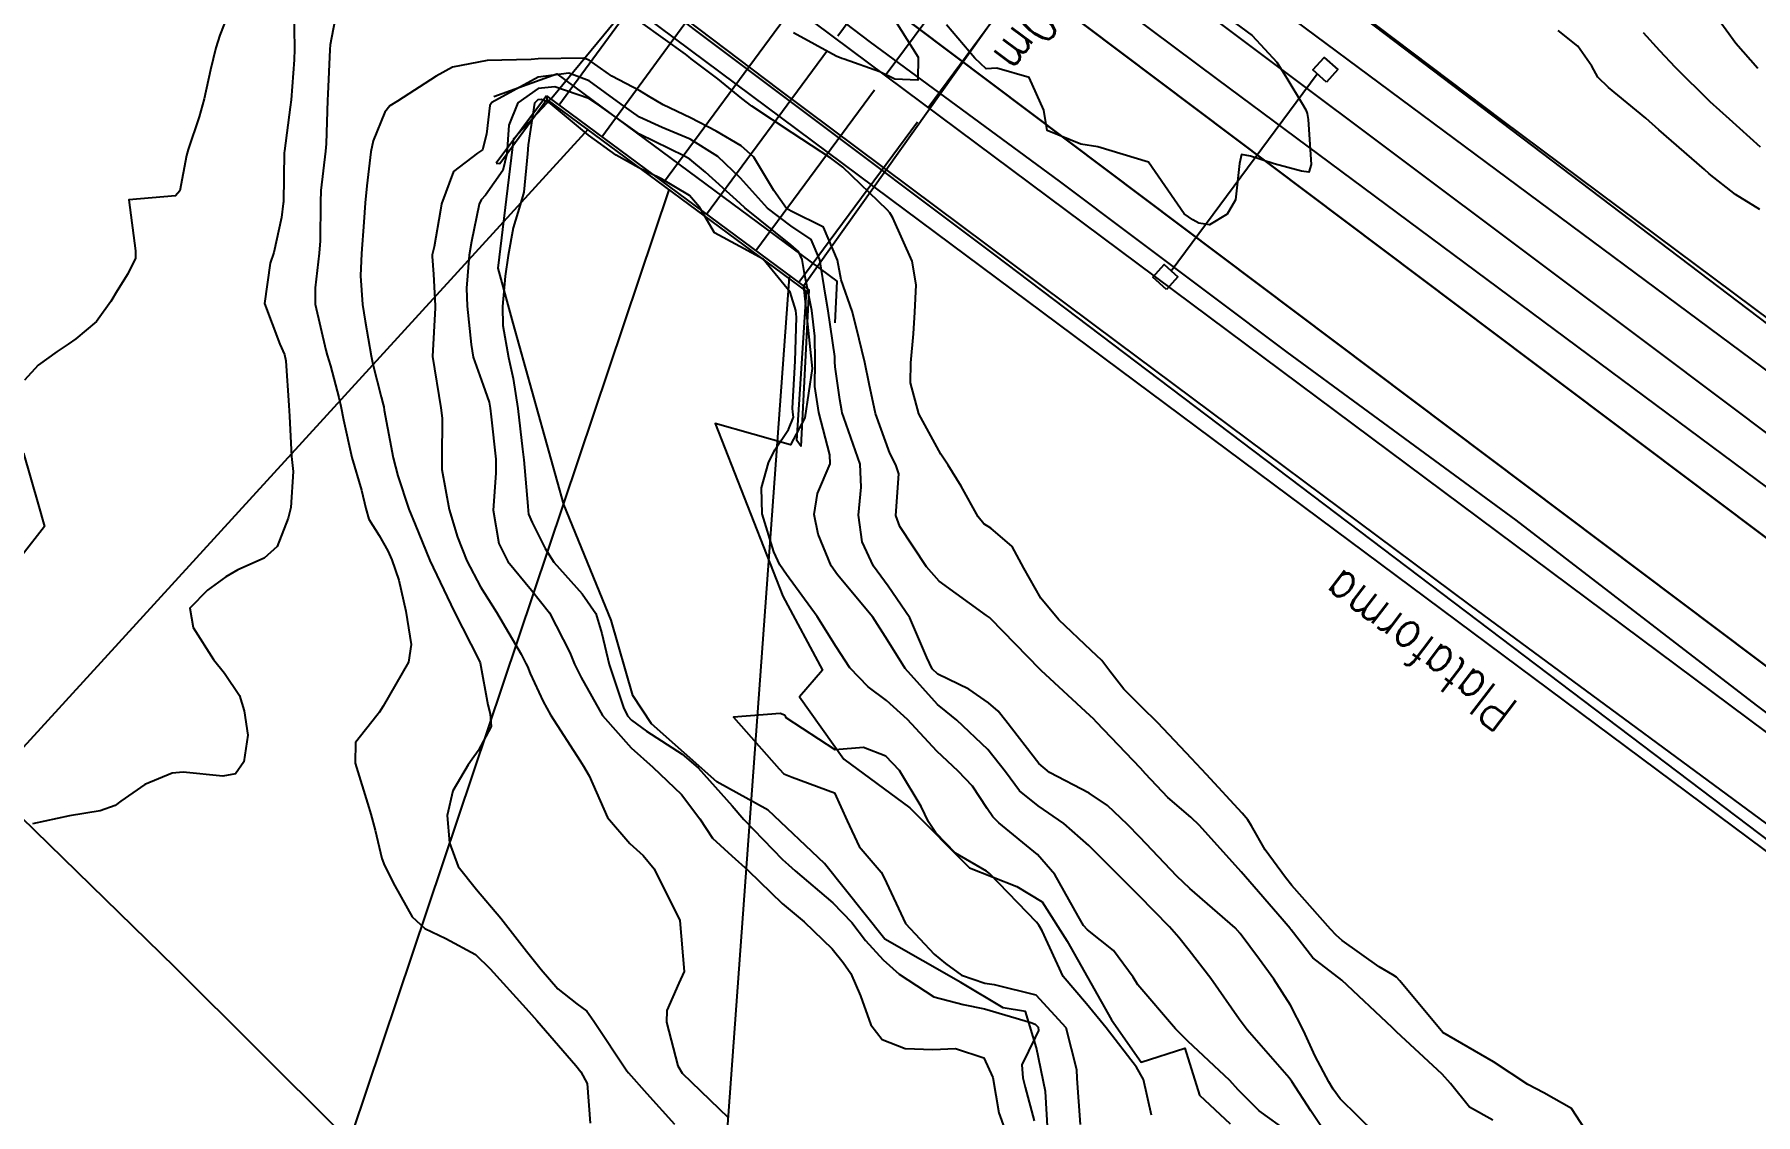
# Model space of a CAD drawing. Header units: metres. Extents: x 318500 to 325275, y 7408834 to 7428799.
# Drawn here: x 323478.1 to 323545.6, y 7420774.7 to 7420817.1 of the extents above; entities that cross this region are included whole.
import ezdxf

# ---------------------------------------------------------------- set-up
doc = ezdxf.new("R2010")
doc.units = ezdxf.units.M
doc.header["$MEASUREMENT"] = 0
doc.linetypes.add('CONTINUO', pattern=[0])
doc.linetypes.add('TRACEJADO', pattern=[8.7, 8, -0.7])
for name, color, linetype in [('ALA', 45, 'Continuous'), ('BUEIRO', 151, 'Continuous'), ('Curvas de Nivel 1m', 11, 'Continuous'), ('Curvas de Nivel 5m', 15, 'Continuous'), ('Divisas', 45, 'Continuous'), ('Estação', 45, 'Continuous'), ('Hidrografia', 140, 'Continuous'), ('Linha Férrea', 20, 'Continuous'), ('PLATAFORMA', 45, 'Continuous'), ('Pontes_Viadutos_Tubos', 190, 'Continuous'), ('Pórticos', 45, 'Continuous'), ('TEXTO', 45, 'Continuous'), ('Vias Primárias', 230, 'Continuous')]:
    doc.layers.add(name, color=color, linetype=linetype)
doc.styles.add('ROMANS', font='romans', dxfattribs={"height": 0.2})

msp = doc.modelspace()

# ---------------------------------------------------------------- linework, layer by layer
at = {"layer": 'ALA', "linetype": 'CONTINUO'}
for points in [[(323498.173, 7420814.649, 732.773), (323496.208, 7420812.007, 731.968)], [(323496.208, 7420812.007, 731.968), (323496.344, 7420811.99, 729.563), (323498.197, 7420814.507, 729.625)], [(323508.167, 7420800.877, 731.585), (323508.483, 7420807.022, 732.809)]]:
    msp.add_polyline3d(points, dxfattribs=at)
at = {"layer": 'BUEIRO', "linetype": 'TRACEJADO', "flags": 128}
for points in [[(323502.773, 7420811.246), (323522.914, 7420838.613)], [(323504.461, 7420809.997), (323524.593, 7420837.35)], [(323526.564, 7420835.867), (323506.398, 7420808.564)], [(323528.242, 7420834.605), (323508.087, 7420807.315)]]:
    msp.add_lwpolyline(points, dxfattribs=at)
at = {"layer": 'BUEIRO', "linetype": 'CONTINUO'}
for points in [[(323498.173, 7420814.649, 732.773), (323508.483, 7420807.022, 732.809)], [(323498.173, 7420814.649, 732.773), (323498.197, 7420814.507, 729.625), (323508.389, 7420806.962, 729.419), (323508.483, 7420807.022, 732.809)], [(323508.167, 7420800.877, 731.585), (323508.008, 7420801.118, 729.382), (323508.389, 7420806.962, 729.419)]]:
    msp.add_polyline3d(points, dxfattribs=at)
at = {"layer": 'Curvas de Nivel 1m', "flags": 128}
for points, elevation in [([(323485.888, 7420818.394), (323485.362, 7420817.034), (323485.198, 7420816.53), (323484.987, 7420815.668), (323484.748, 7420814.536), (323484.548, 7420813.82), (323484.117, 7420812.545), (323484.053, 7420812.3), (323483.786, 7420810.922), (323483.612, 7420810.722), (323481.78, 7420810.57), (323482.053, 7420808.567), (323482.044, 7420808.279), (323481.746, 7420807.655), (323481.322, 7420806.99), (323481.079, 7420806.58), (323480.515, 7420805.791), (323479.708, 7420805.105), (323479.403, 7420804.906), (323478.973, 7420804.607), (323478.232, 7420804.077), (323477.689, 7420803.485)], 736), ([(323489.877, 7420817.607), (323489.689, 7420816.646), (323489.672, 7420816.472), (323489.598, 7420814.717), (323489.587, 7420814.473), (323489.527, 7420812.76), (323489.505, 7420812.473), (323489.327, 7420810.935), (323489.306, 7420810.475), (323489.289, 7420808.95), (323489.262, 7420808.475), (323489.105, 7420807.111), (323489.097, 7420806.476), (323489.514, 7420804.66), (323489.573, 7420804.471), (323489.696, 7420804.044), (323490.025, 7420802.806), (323490.103, 7420802.464), (323490.209, 7420801.925), (323490.544, 7420800.457), (323490.915, 7420799.166), (323491.081, 7420798.448), (323491.202, 7420798.032), (323491.609, 7420797.39), (323491.95, 7420796.781), (323492.102, 7420796.432), (323492.386, 7420795.63), (323492.654, 7420794.424), (323492.864, 7420793.107), (323492.765, 7420792.422), (323491.771, 7420790.685), (323491.617, 7420790.439), (323491.576, 7420790.382), (323491.518, 7420790.322), (323490.687, 7420789.263), (323490.67, 7420788.448), (323491.2, 7420786.707), (323491.284, 7420786.442), (323491.454, 7420785.822), (323491.721, 7420784.714), (323491.824, 7420784.434), (323492.225, 7420783.631), (323492.903, 7420782.418), (323493.403, 7420781.961), (323494.227, 7420781.568), (323495.388, 7420780.944), (323495.971, 7420780.374), (323497.365, 7420778.834), (323497.594, 7420778.588), (323497.804, 7420778.353), (323499.334, 7420776.579), (323499.525, 7420776.327), (323499.769, 7420775.878), (323499.896, 7420774.321)], 734), ([(323539.108, 7420773.803), (323538.402, 7420774.895), (323537.327, 7420775.506), (323536.69, 7420775.836), (323535.343, 7420776.724), (323533.36, 7420777.88), (323531.669, 7420779.906), (323531.539, 7420780.055), (323531.392, 7420780.147), (323530.861, 7420780.449), (323529.406, 7420781.491), (323529.167, 7420781.693), (323528.944, 7420781.937), (323527.435, 7420783.652), (323527.178, 7420783.964), (323526.389, 7420785.043), (323525.85, 7420785.984), (323525.71, 7420786.224), (323525.475, 7420786.486), (323524.081, 7420788.004), (323523.499, 7420788.64), (323522.171, 7420790.03), (323521.529, 7420790.666), (323520.84, 7420791.351), (323520.282, 7420792.059), (323519.97, 7420792.487), (323519.552, 7420792.873), (323518.289, 7420794.083), (323517.583, 7420794.933), (323516.914, 7420796.1), (323516.458, 7420796.957), (323515.616, 7420797.672), (323515.34, 7420797.847), (323515.124, 7420798.127), (323514.449, 7420799.326), (323513.938, 7420800.146), (323513.656, 7420800.576), (323512.796, 7420802.159), (323512.468, 7420803.387), (323512.474, 7420804.162), (323512.579, 7420805.299), (323512.64, 7420806.161), (323512.682, 7420807.225), (323512.525, 7420808.162), (323511.777, 7420809.858), (323511.658, 7420810.051), (323511.548, 7420810.173), (323509.805, 7420811.842), (323509.341, 7420812.207), (323507.825, 7420813.197), (323506.238, 7420814.246), (323505.843, 7420814.543), (323504.897, 7420815.311), (323503.858, 7420816.104), (323503.758, 7420816.18), (323503.632, 7420816.283), (323501.878, 7420817.541)], 734), ([(323545.719, 7420815.722), (323544.852, 7420816.708), (323544.092, 7420817.747)], 737), ([(323545.824, 7420812.635), (323544.611, 7420813.738), (323543.85, 7420814.419), (323542.486, 7420815.764), (323541.876, 7420816.413), (323541.232, 7420817.128)], 736), ([(323535.316, 7420774.439), (323534.403, 7420774.946), (323533.661, 7420775.875), (323533.335, 7420776.243), (323531.537, 7420777.907), (323531.363, 7420778.077), (323529.39, 7420779.93), (323528.261, 7420780.809), (323527.409, 7420781.907), (323527.386, 7420781.937), (323527.37, 7420781.961), (323527.049, 7420782.332), (323525.606, 7420783.988), (323525.443, 7420784.181), (323523.811, 7420786.007), (323523.473, 7420786.332), (323522.565, 7420787.108), (323521.687, 7420788.037), (323521.493, 7420788.258), (323519.76, 7420790.066), (323519.641, 7420790.187), (323519.522, 7420790.305), (323517.599, 7420792.089), (323517.541, 7420792.143), (323515.614, 7420794.119), (323515.571, 7420794.164), (323515.446, 7420794.248), (323513.592, 7420795.591), (323513.091, 7420796.155), (323512.042, 7420797.739), (323511.892, 7420798.167), (323512.001, 7420799.81), (323511.883, 7420800.168), (323511.657, 7420800.623), (323511.095, 7420802.179), (323510.847, 7420803.338), (323510.67, 7420804.185), (323510.327, 7420805.585), (323510.17, 7420806.193), (323509.748, 7420807.429), (323509.598, 7420808.202), (323509.054, 7420809.492), (323507.779, 7420810.119), (323507.6, 7420810.232), (323507.096, 7420810.931), (323506.312, 7420812.245), (323505.817, 7420812.689), (323504.832, 7420813.257), (323503.832, 7420813.78), (323502.752, 7420814.296), (323502.179, 7420814.64), (323501.845, 7420814.848), (323500.747, 7420815.426), (323499.857, 7420816.045), (323499.646, 7420816.122), (323497.857, 7420816.105), (323497.574, 7420816.081), (323495.856, 7420816.035), (323494.483, 7420815.775), (323493.85, 7420815.422), (323492.324, 7420814.433), (323492.024, 7420814.251), (323491.834, 7420814.009), (323491.377, 7420812.887), (323491.289, 7420812.448), (323491.126, 7420811.114), (323491.06, 7420810.451), (323491.011, 7420809.69), (323490.917, 7420808.453), (323490.873, 7420807.579), (323490.96, 7420806.452), (323491.067, 7420805.797), (323491.297, 7420804.446), (323491.363, 7420804.112), (323491.684, 7420802.836), (323491.77, 7420802.527), (323491.788, 7420802.438), (323491.803, 7420802.313), (323492.162, 7420800.432), (323492.341, 7420799.728), (323492.781, 7420798.423), (323493.018, 7420797.823), (323493.6, 7420796.41), (323494.553, 7420794.4), (323495.541, 7420792.477), (323495.574, 7420792.389), (323495.877, 7420790.738), (323495.97, 7420790.383), (323496.01, 7420789.885), (323495.498, 7420788.938), (323495.263, 7420788.614), (323495.107, 7420788.386), (323494.504, 7420787.365), (323494.283, 7420786.398), (323494.371, 7420785.318), (323494.711, 7420784.391), (323495.427, 7420783.491), (323496.391, 7420782.37), (323497.391, 7420781.075), (323497.968, 7420780.351), (323498.626, 7420779.594), (323499.367, 7420778.997), (323499.756, 7420778.716), (323500.034, 7420778.32), (323501.331, 7420776.374), (323501.391, 7420776.299), (323502.122, 7420775.488), (323503.204, 7420774.281)], 733), ([(323530.713, 7420773.916), (323529.323, 7420775.268), (323529.047, 7420775.654), (323528.878, 7420775.937), (323528.346, 7420776.944), (323527.883, 7420777.952), (323527.375, 7420778.946), (323526.721, 7420779.97), (323526.161, 7420780.742), (323525.408, 7420781.767), (323525.201, 7420781.992), (323523.433, 7420783.525), (323522.911, 7420784.018), (323521.463, 7420785.544), (323520.983, 7420786.047), (323520.202, 7420786.784), (323519.482, 7420787.27), (323517.92, 7420788.086), (323517.495, 7420788.431), (323516.211, 7420790.11), (323515.903, 7420790.493), (323515.527, 7420790.824), (323514.752, 7420791.352), (323513.538, 7420791.95), (323513.314, 7420792.152), (323513.1, 7420792.601), (323512.44, 7420794.161), (323511.588, 7420795.395), (323511.011, 7420796.179), (323510.569, 7420797.145), (323510.419, 7420798.188), (323510.531, 7420799.292), (323510.486, 7420800.187), (323509.852, 7420802.022), (323509.788, 7420802.198), (323509.766, 7420802.283), (323509.685, 7420802.727), (323509.502, 7420804.007), (323509.498, 7420804.203), (323509.488, 7420804.419), (323509.237, 7420806.207), (323509.13, 7420806.818), (323508.912, 7420808.213), (323508.564, 7420809.014), (323507.773, 7420809.55), (323506.858, 7420810.239), (323505.798, 7420811.421), (323504.904, 7420812.264), (323503.82, 7420812.951), (323502.715, 7420813.409), (323501.833, 7420813.81), (323501.106, 7420814.317), (323499.849, 7420815.236), (323499.05, 7420815.54), (323497.85, 7420815.388), (323496.036, 7420814.387), (323495.951, 7420814.275), (323495.821, 7420813.14), (323495.67, 7420812.534), (323495.471, 7420812.393), (323494.525, 7420811.677), (323494.062, 7420810.407), (323494.024, 7420810.162), (323493.763, 7420808.719), (323493.696, 7420808.411), (323493.691, 7420808.343), (323493.749, 7420807.646), (323493.81, 7420806.409), (323493.806, 7420806.332), (323493.7, 7420804.41), (323494.035, 7420802.406), (323494.087, 7420801.992), (323494.066, 7420800.406), (323494.075, 7420799.974), (323494.359, 7420798.403), (323494.68, 7420797.329), (323495.048, 7420796.396), (323495.585, 7420795.378), (323496.214, 7420794.38), (323497.178, 7420792.733), (323497.372, 7420792.363), (323497.426, 7420792.249), (323497.536, 7420791.968), (323498.048, 7420790.875), (323498.341, 7420790.348), (323499.493, 7420788.545), (323499.636, 7420788.329), (323499.852, 7420787.958), (323500.567, 7420786.319), (323501.45, 7420785.302), (323501.97, 7420784.827), (323502.401, 7420784.296), (323503.41, 7420782.28), (323503.582, 7420780.277), (323503.375, 7420779.819), (323502.902, 7420778.747), (323502.887, 7420778.285), (323503.334, 7420776.57), (323503.503, 7420776.277), (323505.304, 7420774.536)], 732), ([(323528.752, 7420773.938), (323528.17, 7420774.799), (323527.436, 7420775.958), (323527.332, 7420776.101), (323525.679, 7420777.985), (323525.366, 7420778.398), (323524.257, 7420780.001), (323523.401, 7420781.093), (323522.992, 7420781.602), (323522.63, 7420782.022), (323521.428, 7420783.25), (323520.629, 7420784.052), (323519.457, 7420785.214), (323518.48, 7420786.08), (323517.477, 7420786.771), (323516.741, 7420787.36), (323516.197, 7420788.109), (323515.503, 7420788.988), (323514.289, 7420790.138), (323513.86, 7420790.482), (323513.526, 7420790.754), (323512.253, 7420792.163), (323511.557, 7420793.284), (323510.987, 7420794.179), (323509.595, 7420795.839), (323509.356, 7420796.204), (323508.846, 7420797.445), (323508.683, 7420798.214), (323508.808, 7420799.037), (323509.309, 7420800.205), (323509.304, 7420800.557), (323508.862, 7420802.212), (323508.707, 7420803.232), (323508.719, 7420804.215), (323508.712, 7420805.218), (323508.587, 7420806.217), (323508.302, 7420807.671), (323508.211, 7420808.223), (323508.073, 7420808.535), (323507.766, 7420808.796), (323505.961, 7420810.248), (323505.782, 7420810.416), (323504.425, 7420811.646), (323503.808, 7420812.167), (323503.594, 7420812.283), (323501.823, 7420813.149), (323500.176, 7420814.327), (323499.842, 7420814.545), (323498.499, 7420815.002), (323497.846, 7420814.94), (323497.057, 7420814.372), (323496.705, 7420813.499), (323496.616, 7420812.378), (323496.462, 7420811.718), (323495.785, 7420810.749), (323495.609, 7420810.565), (323495.535, 7420810.392), (323495.229, 7420808.932), (323495.144, 7420808.396), (323495.042, 7420807.096), (323495.063, 7420806.397), (323495.217, 7420804.885), (323495.304, 7420804.394), (323495.689, 7420803.293), (323495.924, 7420802.628), (323495.969, 7420802.386), (323496.011, 7420802.049), (323496.194, 7420800.382), (323496.191, 7420799.833), (323496.082, 7420798.383), (323496.303, 7420797.076), (323496.658, 7420796.374), (323497.583, 7420795.24), (323498.301, 7420794.349), (323499.094, 7420792.789), (323499.275, 7420792.334), (323499.365, 7420792.159), (323499.535, 7420791.815), (323500.372, 7420790.321), (323501.501, 7420789.051), (323502.35, 7420788.297), (323503.474, 7420787.223), (323504.192, 7420786.269), (323504.695, 7420785.504), (323505.446, 7420784.817), (323506.093, 7420784.243), (323507.421, 7420782.945), (323508.286, 7420782.217), (323509.394, 7420781.16), (323509.82, 7420780.627), (323510.122, 7420780.189), (323510.506, 7420779.312), (323510.909, 7420778.177), (323511.352, 7420777.608), (323512.258, 7420777.25), (323513.346, 7420777.207), (323514.235, 7420777.249), (323515.341, 7420776.884), (323515.701, 7420776.114), (323515.93, 7420774.725), (323516.16, 7420774.107)], 731), ([(323477.65, 7420800.62), (323478.23, 7420798.614), (323478.474, 7420797.748), (323477.6, 7420796.62)], 736), ([(323521.922, 7420774.637), (323521.608, 7420776.036), (323521.337, 7420776.518), (323520.138, 7420778.058), (323519.374, 7420778.998), (323518.459, 7420780.079), (323517.629, 7420781.866), (323517.501, 7420782.089), (323517.412, 7420782.206), (323515.564, 7420784.118), (323515.441, 7420784.206), (323514.23, 7420784.916), (323513.456, 7420785.719), (323513.175, 7420786.153), (323512.878, 7420786.747), (323512.037, 7420788.165), (323511.498, 7420788.723), (323510.619, 7420789.068), (323509.502, 7420788.973), (323507.59, 7420790.229), (323507.565, 7420790.274), (323507.521, 7420790.339), (323507.348, 7420790.405), (323505.52, 7420790.25), (323507.31, 7420788.232), (323507.487, 7420788.036), (323507.814, 7420787.896), (323509.476, 7420787.288), (323509.977, 7420786.192), (323510.448, 7420785.183), (323511.316, 7420784.172), (323511.437, 7420783.954), (323512.265, 7420782.161), (323513.398, 7420780.948), (323513.838, 7420780.587), (323514.463, 7420780.134), (323515.385, 7420779.809), (323515.745, 7420779.755), (323517.379, 7420779.358), (323518.557, 7420778.078), (323518.985, 7420776.424), (323518.989, 7420776.073), (323519.118, 7420774.266)], 729)]:
    msp.add_lwpolyline(points, dxfattribs=dict(at, elevation=elevation))
at = {"layer": 'Curvas de Nivel 5m', "flags": 128}
for points, elevation in [([(323488.268, 7420818.103), (323488.287, 7420816.486), (323488.275, 7420816.067), (323488.152, 7420814.487), (323488.121, 7420814.202), (323487.89, 7420812.489), (323487.885, 7420812.413), (323487.852, 7420810.489), (323487.848, 7420810.421), (323487.774, 7420809.87), (323487.473, 7420808.494), (323487.336, 7420808.079), (323487.107, 7420806.499), (323487.706, 7420804.895), (323487.892, 7420804.488), (323487.945, 7420804.24), (323488.069, 7420802.486), (323488.087, 7420802.073), (323488.172, 7420800.485), (323488.23, 7420799.895), (323488.146, 7420798.485), (323488.035, 7420798.067), (323487.605, 7420796.957), (323487.095, 7420796.498), (323486.066, 7420796.04), (323485.589, 7420795.772), (323484.872, 7420795.236), (323484.182, 7420794.534), (323484.316, 7420793.775), (323485.108, 7420792.524), (323485.535, 7420791.987), (323486.127, 7420791.112), (323486.318, 7420790.508), (323486.462, 7420789.549), (323486.3, 7420788.508), (323485.968, 7420788.028), (323485.481, 7420787.943), (323483.918, 7420788.101), (323483.483, 7420788.059), (323482.418, 7420787.613), (323481.466, 7420786.962), (323481.246, 7420786.79), (323480.659, 7420786.582), (323479.458, 7420786.384), (323478.002, 7420786.067)], 735), ([(323524.541, 7420818.003), (323525.875, 7420817.011), (323526.84, 7420815.975), (323527.23, 7420815.345), (323527.844, 7420814.317), (323527.977, 7420814.093), (323528.031, 7420813.957), (323528.074, 7420813.718), (323528.194, 7420811.954), (323528.103, 7420811.658), (323527.806, 7420811.689), (323526.743, 7420811.976), (323525.814, 7420812.275), (323525.46, 7420812.349), (323525.374, 7420811.994), (323525.218, 7420810.566), (323524.889, 7420809.999), (323524.201, 7420809.58), (323523.776, 7420809.651), (323523.543, 7420809.779), (323523.21, 7420810.019), (323521.81, 7420812.04), (323519.819, 7420812.641), (323519.145, 7420812.752), (323517.828, 7420813.289), (323517.693, 7420814.092), (323517.124, 7420815.372), (323515.856, 7420815.73), (323515.433, 7420815.703), (323514.995, 7420816.133), (323513.879, 7420817.44)], 735), ([(323511.881, 7420817.574), (323512.759, 7420816.161), (323512.748, 7420815.264), (323511.851, 7420815.3), (323511.262, 7420815.587), (323509.859, 7420816.088), (323509.773, 7420816.115), (323509.553, 7420816.205), (323507.873, 7420817.122)], 735), ([(323545.795, 7420810.187), (323544.846, 7420810.78), (323543.808, 7420811.592), (323543.631, 7420811.752), (323541.833, 7420813.319), (323541.321, 7420813.778), (323539.858, 7420814.976), (323539.44, 7420815.383), (323539.203, 7420815.81), (323538.65, 7420816.597), (323537.881, 7420817.215)], 735), ([(323527.31, 7420773.96), (323526.147, 7420774.806), (323525.326, 7420775.63), (323524.996, 7420775.993), (323523.353, 7420777.542), (323522.864, 7420778.017), (323521.386, 7420779.747), (323521.203, 7420780.043), (323520.436, 7420781.091), (323519.408, 7420781.91), (323519.26, 7420782.072), (323519.042, 7420782.447), (323518.13, 7420784.083), (323517.452, 7420784.863), (323515.925, 7420786.113), (323515.698, 7420786.342), (323515.475, 7420786.669), (323514.901, 7420787.549), (323514.337, 7420788.137), (323513.502, 7420788.927), (323512.346, 7420790.162), (323511.527, 7420790.913), (323510.799, 7420791.447), (323510.079, 7420792.192), (323509.552, 7420793.022), (323508.805, 7420794.211), (323507.594, 7420795.853), (323507.339, 7420796.233), (323507.098, 7420796.742), (323506.64, 7420798.24), (323506.618, 7420799.258), (323506.894, 7420800.238), (323507.145, 7420800.748), (323507.67, 7420801.548), (323507.871, 7420802.033), (323507.851, 7420802.227), (323507.836, 7420802.382), (323507.94, 7420804.226), (323507.988, 7420805.964), (323507.96, 7420806.227), (323507.741, 7420806.94), (323506.687, 7420808.241), (323505.765, 7420808.736), (323504.777, 7420809.272), (323504.177, 7420810.274), (323503.787, 7420810.732), (323502.698, 7420811.395), (323501.803, 7420811.82), (323500.914, 7420812.319), (323499.822, 7420813.104), (323498.331, 7420814.353), (323497.985, 7420814.501), (323497.841, 7420814.491), (323497.704, 7420814.362), (323497.461, 7420812.719), (323497.439, 7420812.366), (323497.286, 7420810.869), (323497.15, 7420810.369), (323496.866, 7420809.468), (323496.67, 7420808.376), (323496.554, 7420807.572), (323496.449, 7420806.379), (323496.469, 7420805.629), (323496.687, 7420804.375), (323496.866, 7420803.547), (323497.048, 7420802.369), (323497.24, 7420800.783), (323497.286, 7420800.365), (323497.445, 7420798.541), (323497.455, 7420798.362), (323497.478, 7420798.222), (323497.615, 7420797.903), (323498.128, 7420796.875), (323498.472, 7420796.347), (323499.582, 7420795.101), (323500.108, 7420794.325), (323500.346, 7420793.535), (323500.632, 7420792.319), (323501.196, 7420790.64), (323501.359, 7420790.312), (323501.517, 7420790.135), (323502.104, 7420789.708), (323503.498, 7420788.804), (323504.127, 7420788.27), (323505.468, 7420786.779), (323505.925, 7420786.245), (323507.444, 7420784.664), (323507.671, 7420784.455), (323507.935, 7420784.223), (323509.422, 7420782.969), (323510.156, 7420782.189), (323510.703, 7420781.484), (323511.396, 7420780.734), (323512.024, 7420780.164), (323513.377, 7420779.274), (323514.535, 7420778.971), (323515.37, 7420778.802), (323517.181, 7420778.274), (323517.362, 7420778.207), (323517.469, 7420778.089), (323517.489, 7420777.958), (323517.354, 7420777.687), (323516.832, 7420776.603), (323516.879, 7420776.097), (323516.968, 7420775.737), (323517.313, 7420774.409)], 730)]:
    msp.add_lwpolyline(points, dxfattribs=dict(at, elevation=elevation))
at = {"layer": 'Divisas'}
for points in [[(323784.959, 7420620.645), (323768.467, 7420636.368), (323739.297, 7420660.558), (323659.153, 7420721.385), (323609.484, 7420757.602), (323501.702, 7420839.397), (323506.094, 7420845.883), (323497.616, 7420851.781), (323499.344, 7420854.265), (323501.144, 7420856.854), (323487.762, 7420866.771), (323482.585, 7420859.786), (323479.418, 7420862.133), (323476.265, 7420857.878), (323458.278, 7420870.881), (323417.328, 7420901.638), (323386.048, 7420924.437), (323350.336, 7420950.07), (323335.494, 7420961.692), (323315.254, 7420978.022), (323280.122, 7421010.425), (323287.846, 7421017.699)], [(323686.617, 7420678.215), (323668.171, 7420691.393), (323629.854, 7420720.956), (323630.371, 7420721.626), (323515.771, 7420808.405), (323492.03, 7420826.248), (323491.841, 7420826.455), (323490.229, 7420824.224), (323482.053, 7420830.13), (323468.206, 7420811.571)]]:
    msp.add_lwpolyline(points, dxfattribs=at)
at = {"layer": 'Estação'}
for points in [[(323607.231, 7420755.449), (323592.343, 7420766.4), (323566.377, 7420786.146), (323541.701, 7420804.685), (323521.718, 7420819.683), (323500.68, 7420835.449), (323481.656, 7420849.83), (323462.392, 7420864.159), (323464.211, 7420866.693), (323476.275, 7420857.846), (323479.386, 7420862.102), (323482.546, 7420859.759), (323487.35, 7420866.645), (323500.913, 7420857.01), (323492.679, 7420845.246), (323507.045, 7420835.421), (323522.952, 7420823.304), (323535.696, 7420813.669), (323553.087, 7420800.694), (323567.073, 7420790.243), (323579.871, 7420780.798), (323596.6, 7420767.769), (323609.489, 7420758.182), (323607.231, 7420755.449)], [(323457.063, 7420856.89), (323461.974, 7420853.303), (323469.675, 7420847.571), (323478.888, 7420840.548), (323485.393, 7420835.676), (323494.451, 7420829.086), (323502.434, 7420823.198), (323510.875, 7420816.757), (323518.302, 7420811.302), (323527.235, 7420804.589), (323536.228, 7420797.995), (323545.658, 7420790.726), (323552.778, 7420785.39), (323557.395, 7420781.854), (323564.454, 7420776.49), (323576.219, 7420767.617), (323581.236, 7420763.804), (323589.961, 7420757.267), (323599.699, 7420749.842), (323597.302, 7420746.409)], [(323548.315, 7420784.423), (323534.428, 7420794.647), (323520.6, 7420804.965), (323507.322, 7420814.889), (323494.653, 7420824.474), (323485.919, 7420830.466), (323486.133, 7420830.893), (323481.01, 7420834.793), (323474.78, 7420827.697)]]:
    msp.add_lwpolyline(points, dxfattribs=at)
at = {"layer": 'Hidrografia'}
for points in [[(323517.853, 7420773.976), (323517.765, 7420775.558), (323517.415, 7420777.276), (323516.978, 7420778.703), (323516.103, 7420778.849), (323514.442, 7420779.839), (323511.455, 7420781.537), (323509.093, 7420784.508), (323506.878, 7420786.605), (323504.86, 7420787.723), (323502.294, 7420789.995), (323501.565, 7420791.102), (323500.718, 7420794.059), (323498.852, 7420798.603), (323496.867, 7420805.727), (323496.284, 7420807.882), (323496.897, 7420812.97), (323498.384, 7420814.572), (323520.508, 7420841.402)], [(323530.537, 7420838.473), (323508.27, 7420807.178), (323508.605, 7420803.948), (323508.321, 7420802.002), (323507.749, 7420800.946), (323504.8, 7420801.782), (323507.448, 7420795.001), (323509.013, 7420792.104), (323508.113, 7420791.056), (323509.85, 7420788.611), (323512.443, 7420786.702), (323514.78, 7420784.341), (323516.633, 7420783.604), (323517.628, 7420783.011), (323518.619, 7420781.467), (323520.358, 7420778.379), (323521.515, 7420776.71), (323523.237, 7420777.26), (323523.812, 7420775.421), (323525.012, 7420774.286)]]:
    msp.add_lwpolyline(points, dxfattribs=at)
at = {"layer": 'Linha Férrea'}
for points in [[(322143.825, 7422393.254, 0.177055), (322348.62, 7422102.056), (322434.806, 7422041.149, -0.110991), (322629.993, 7421830.678), (322682.61, 7421743.599), (322746.773, 7421641.593), (322762.264, 7421616.034), (322784.09, 7421580.598, 0.089131), (322895.412, 7421449.131), (322994.737, 7421367.338, -0.08158), (323134.171, 7421212.836), (323192.504, 7421114.159, 0.09806), (323348.116, 7420944.919), (323507.932, 7420825.984), (323699.619, 7420681.705), (323733.067, 7420655.668, -0.104587), (323843.705, 7420529.863, -0.339852), (323771.4, 7420065.587)], [(323771.4, 7420065.587, 0.339852), (323843.705, 7420529.863, 0.104587), (323733.067, 7420655.668), (323699.619, 7420681.705), (323507.932, 7420825.984), (323348.116, 7420944.919, -0.09806), (323192.504, 7421114.159), (323134.171, 7421212.836, 0.08158), (322994.737, 7421367.338), (322895.412, 7421449.131, -0.089131), (322784.09, 7421580.598), (322762.264, 7421616.034), (322746.773, 7421641.593), (322682.61, 7421743.599), (322629.993, 7421830.678, 0.110991), (322434.806, 7422041.149), (322348.62, 7422102.056, -0.177055), (322143.825, 7422393.254)], [(322140.246, 7422392.292, 0.177815), (322346.493, 7422099.021), (322440.925, 7422031.999, -0.098061), (322613.888, 7421848.216), (322683.948, 7421733.892), (322746.506, 7421634.335), (322780.475, 7421578.692, 0.094269), (322901.272, 7421438.87), (322999.189, 7421358.366, -0.08072), (323136.386, 7421201.409), (323184.599, 7421119.369, 0.102464), (323355.759, 7420933.913), (323510.091, 7420819.318), (323694.288, 7420680.697, -0.007988), (323738.117, 7420646.682, -0.098634), (323840.146, 7420527.887, -0.339824), (323768.602, 7420068.543)], [(323768.602, 7420068.543, 0.339824), (323840.146, 7420527.887, 0.098634), (323738.117, 7420646.682, 0.007988), (323694.288, 7420680.697), (323510.091, 7420819.318), (323355.759, 7420933.913, -0.102464), (323184.599, 7421119.369), (323136.386, 7421201.409, 0.08072), (322999.189, 7421358.366), (322901.272, 7421438.87, -0.094269), (322780.475, 7421578.692), (322746.506, 7421634.335), (322683.948, 7421733.892), (322613.888, 7421848.216, 0.098061), (322440.925, 7422031.999), (322346.493, 7422099.021, -0.177815), (322140.246, 7422392.292)]]:
    msp.add_lwpolyline(points, format="xyb", dxfattribs=at)
at = {"layer": 'PLATAFORMA', "linetype": 'CONTINUO'}
for points in [[(323640.715, 7420733.608, 735.029), (323526.701, 7420818.251, 736.402), (323440.402, 7420882.69, 737.66), (323438.083, 7420879.819, 737.647)], [(323640.715, 7420733.608, 735.029), (323638.564, 7420730.582, 735.032), (323524.524, 7420815.289, 736.376), (323438.083, 7420879.819, 737.647)], [(323633.996, 7420724.062, 735.078), (323560.867, 7420778.628, 735.958), (323437.449, 7420870.638, 737.523), (323435.119, 7420867.615, 737.534)], [(323633.996, 7420724.062, 735.078), (323631.611, 7420721.224, 735.049), (323558.619, 7420775.641, 735.954), (323435.119, 7420867.615, 737.534)]]:
    msp.add_polyline3d(points, dxfattribs=at)
at = {"layer": 'Pontes_Viadutos_Tubos'}
msp.add_lwpolyline([(323496.115, 7420814.618), (323498.582, 7420815.514), (323509.569, 7420807.376), (323509.494, 7420805.733)], dxfattribs=at)
at = {"layer": 'Pórticos'}
for points in [[(323528.791, 7420815.19), (323528.256, 7420815.667), (323528.696, 7420816.16), (323529.231, 7420815.683)], [(323522.516, 7420807.051), (323521.981, 7420807.529), (323522.421, 7420808.021), (323522.956, 7420807.544)]]:
    msp.add_lwpolyline(points, close=True, dxfattribs=at)
msp.add_lwpolyline([(323522.689, 7420807.783), (323528.427, 7420815.515)], dxfattribs=at)
at = {"layer": 'TEXTO', "linetype": 'TRACEJADO', "flags": 128}
for points in [[(323498.665, 7420814.285), (323518.745, 7420841.75)], [(323500.353, 7420813.036), (323520.423, 7420840.488)]]:
    msp.add_lwpolyline(points, dxfattribs=at)
at = {"layer": 'TEXTO', "linetype": 'CONTINUO'}
for points in [[(323433.833, 7420741.131, 0), (323499.833, 7420813.351, 0)], [(323482.253, 7420749.197, 0), (323503.007, 7420810.997, 0)], [(323504.688, 7420765.977, 0), (323507.721, 7420807.541, 0)]]:
    msp.add_polyline3d(points, dxfattribs=at)
at = {"layer": 'Vias Primárias'}
for points in [[(323715.644, 7420145.548, 0), (323709.04, 7420132.939)], [(323831.088, 7420001.787, 0), (323833.844, 7420008.443, 0.220888)], [(323205.069, 7420933.766, 0), (323207.298, 7420931.929, 0.020742), (323210.311, 7420929.649), (323213.335, 7420928.865), (323214.564, 7420929.479), (323216.061, 7420926.782), (323213.869, 7420925.313), (323213.871, 7420924.556), (323218.068, 7420917.639), (323222.108, 7420910.972), (323227.38, 7420903.131), (323230.217, 7420898.982, 0.38291), (323236.446, 7420897.46), (323249.502, 7420903.926), (323257.59, 7420907.836)]]:
    msp.add_lwpolyline(points, format="xyb", dxfattribs=at)
msp.add_lwpolyline([(323559.057, 7420711.919), (323553.5, 7420716.429), (323544.157, 7420724.132), (323531.742, 7420733.679), (323527.958, 7420736.704), (323524.077, 7420740.206), (323514.689, 7420749.72), (323501.948, 7420762.21), (323493.314, 7420770.764), (323483.602, 7420780.433), (323475.344, 7420788.481), (323469.034, 7420794.672), (323465.343, 7420798.608), (323462.395, 7420802.931), (323457.706, 7420810.482), (323453.344, 7420815.593), (323446.41, 7420822.733), (323435.784, 7420833.025), (323430.802, 7420837.803), (323421.297, 7420846.974), (323416.114, 7420851.779), (323408.312, 7420856.846), (323400.513, 7420862.646)], dxfattribs=at)

# ---------------------------------------------------------------- texts
at = {"layer": 'TEXTO', "style": 'ROMANS', "width": 0.8}
for s, rotation, p in [('BUEIRO ARMCO Ø2,10m', 233.39486, (323527.014, 7420831.562)), ('Plataforma', 142.73378, (323536.391, 7420790.789, 1.046))]:
    msp.add_text(s, height=1.5, rotation=rotation, dxfattribs=at).set_placement(p)

doc.saveas('drawing.dxf')
